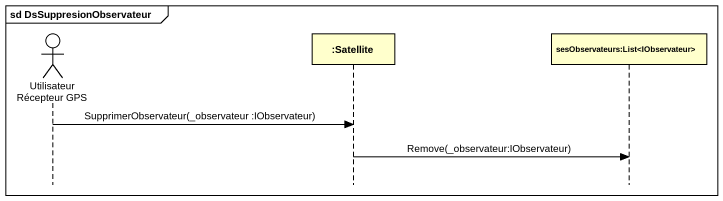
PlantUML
@startuml
mainframe sd DsSuppresionObservateur
hide footbox
actor "Utilisateur Récepteur GPS" as Utilisateur_Récepteur_GPS
participant ":Satellite" as Satellite
participant "sesObservateurs:List<IObservateur>" as sesObservateurs_List

Utilisateur_Récepteur_GPS -> Satellite : SupprimerObservateur(_observateur :IObservateur)
Satellite -> sesObservateurs_List : Remove(_observateur:IObservateur)
@enduml
